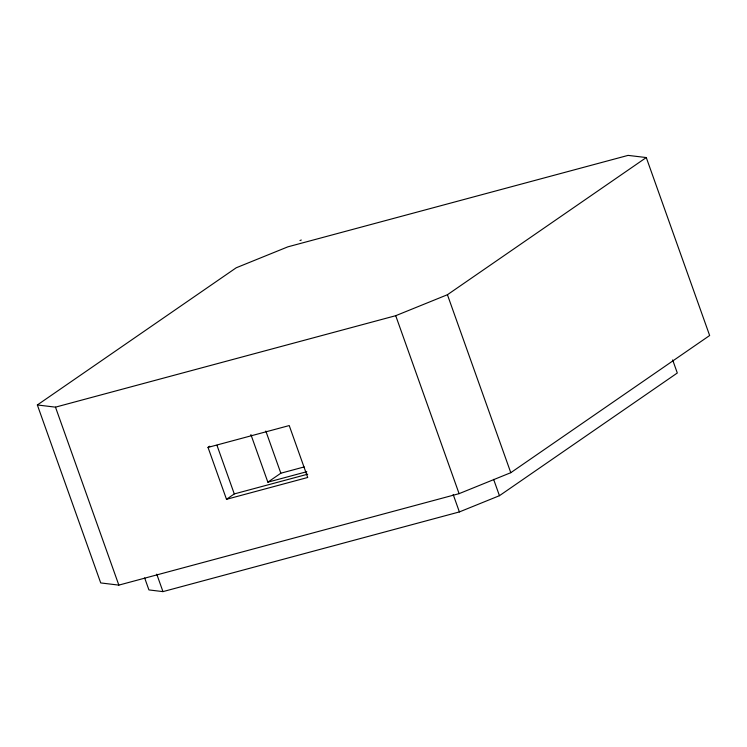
<?xml version="1.0" encoding="UTF-8"?>
<svg xmlns="http://www.w3.org/2000/svg" width="747" height="747" viewBox="0 0 747 747"><rect width="100%" height="100%" fill="white"/><g stroke="black" fill="none" stroke-linecap="round" stroke-linejoin="round"><path stroke-width="1.12" d="M37.35 404.967L236.22 267.781L287.875 246.837L628.078 155.385L646.276 157.552L709.65 335.515L510.789 472.692L459.088 493.655L118.848 585.116L100.724 582.931L37.35 404.967L55.483 407.152L395.723 315.692L447.425 294.729L646.276 157.552M208.021 447.397L289.229 425.566L307.717 477.473L226.5 499.304L208.021 447.397L209.748 446.202M226.5 499.304L234.287 493.926L307.717 474.186M250.908 434.595L267.856 482.17L280.835 473.215L304.197 466.931M144.647 577.926L148.924 589.925L162.967 591.615L459.386 511.928L499.444 495.7L677.305 373.005L672.645 359.914M299.986 240.543L301.302 240.011M267.856 482.17L306.793 471.702M447.425 294.729L510.789 472.692M493.618 479.341L499.444 495.7M395.723 315.692L459.088 493.655M453.177 494.486L459.386 511.928M265.82 431.038L280.835 473.215M216.966 445.268L234.287 493.926M156.749 574.172L162.967 591.615M55.483 407.152L118.848 585.116"/></g></svg>
